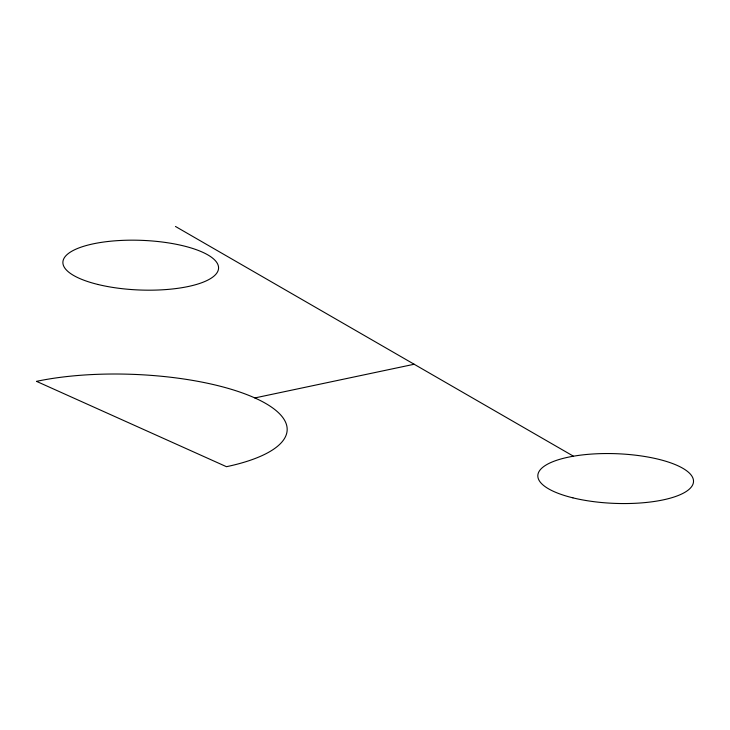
<?xml version="1.0" encoding="UTF-8"?>
<svg xmlns="http://www.w3.org/2000/svg" width="730" height="730" viewBox="0 0 730 730"><rect width="100%" height="100%" fill="white"/><g stroke="black" fill="none" stroke-linecap="round" stroke-linejoin="round"><path stroke-width="1.09" d="M254.843 397.941A155.791 49.695 2.2 0 1 226.473 466.698L36.5 381.352A155.791 49.695 2.2 0 1 254.843 397.941L414.175 364.252M175.465 226.455L573.305 456.122M97.975 284.481A77.891 24.847 2.2 0 0 218.434 269.297A77.891 24.847 2.2 0 0 105.759 241.758A77.891 24.847 2.2 0 0 97.975 284.481M572.913 497.851A77.891 24.847 2.2 0 0 693.381 482.667A77.891 24.847 2.2 0 0 580.697 455.128A77.891 24.847 2.2 0 0 572.913 497.851"/></g></svg>
